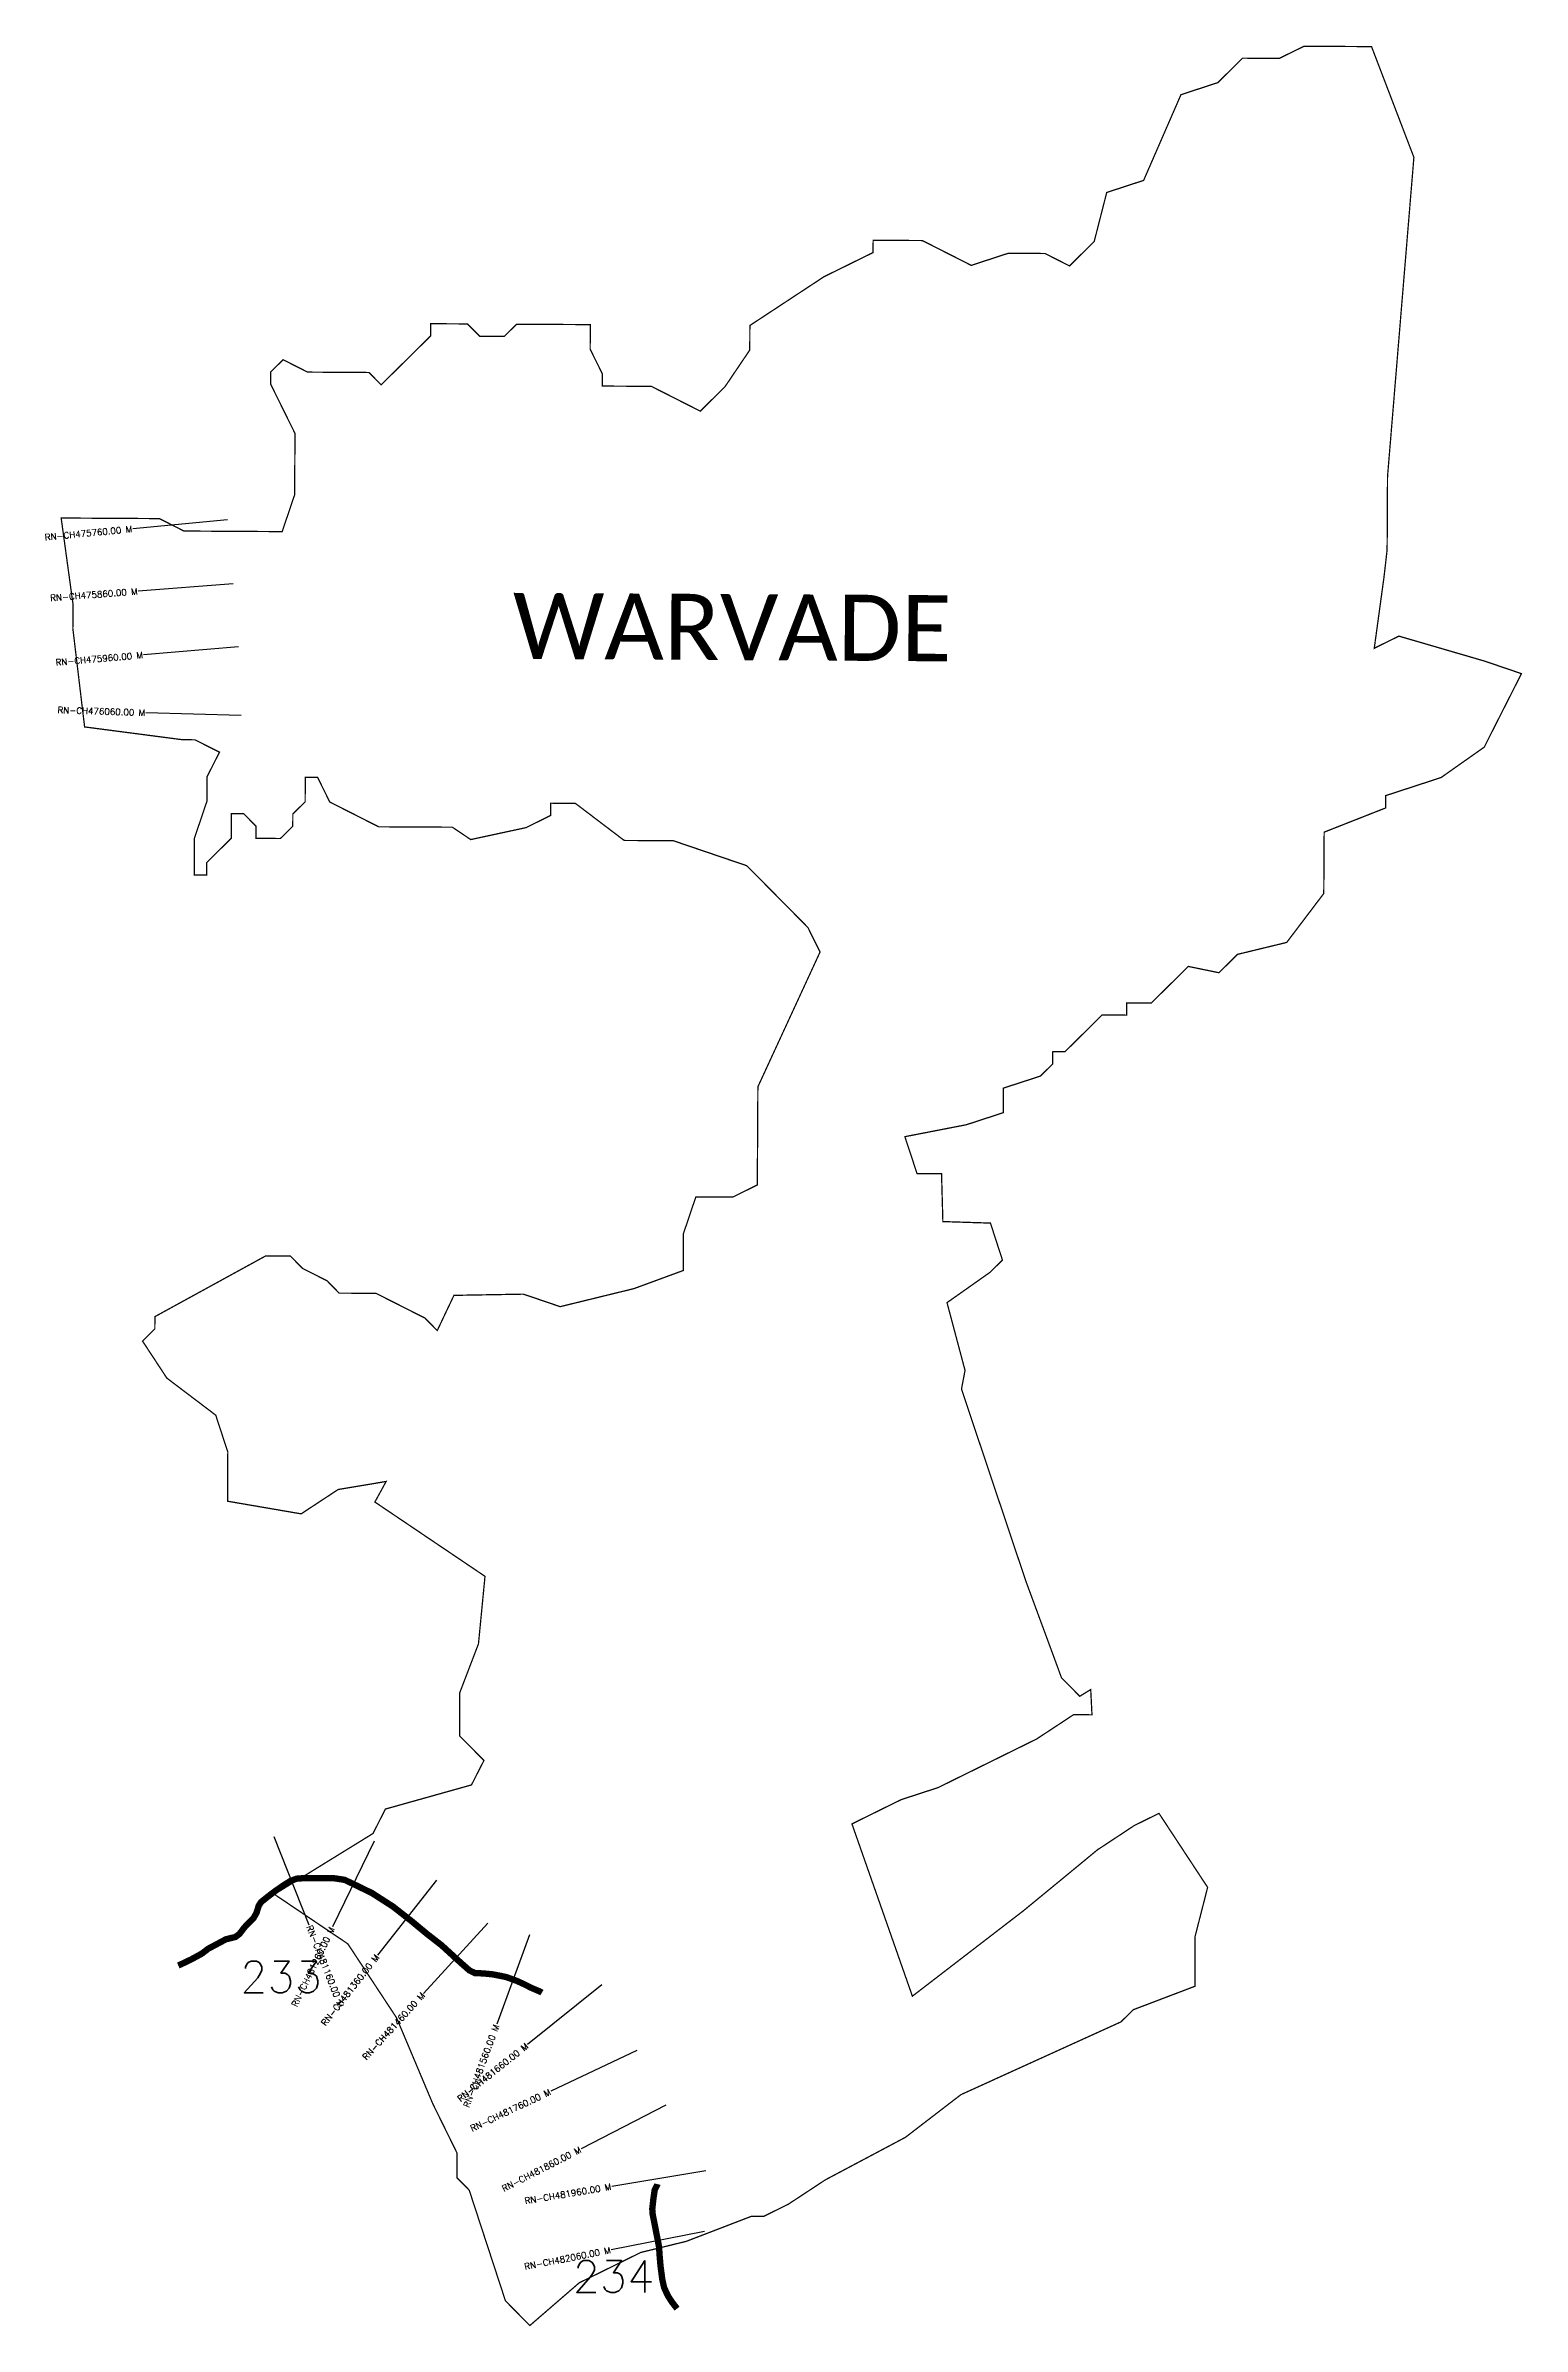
# Model space of a CAD drawing. Header units: metres. Extents: x 313299 to 315624, y 1900981 to 1904573.
import ezdxf
from ezdxf.enums import TextEntityAlignment as Align

# ---------------------------------------------------------------- set-up
doc = ezdxf.new("R2010")
doc.units = ezdxf.units.M
for name, color, linetype in [('ARTIFICIALLY PROTECTED', 4, 'Continuous'), ('CS', 134, 'Continuous'), ('CSMark', 6, 'Continuous'), ('VILLAGE NAME', 250, 'Continuous')]:
    doc.layers.add(name, color=color, linetype=linetype)
doc.styles.get("Standard").update_dxf_attribs({"font": 'simplex.shx'})

msp = doc.modelspace()

# ---------------------------------------------------------------- linework, layer by layer
at = {"color": 6, "const_width": 2, "flags": 128}
msp.add_lwpolyline([(313323.2, 1903829.3), (313477.9, 1903828.4), (313516.5, 1903808.8), (313671.2, 1903807.9), (313690.8, 1903865.8), (313691.4, 1903962.5), (313653.1, 1904040.1), (313653.2, 1904059.4), (313672.7, 1904078.6), (313711.2, 1904059.1), (313807.9, 1904058.5), (313827.1, 1904039.1), (313904.9, 1904116), (313905, 1904135.3), (313963, 1904135), (313982.2, 1904115.6), (314020.9, 1904115.3), (314040.4, 1904134.5), (314156.4, 1904133.9), (314156.2, 1904095.2), (314175.3, 1904056.5), (314175.2, 1904037.1), (314252.5, 1904036.7), (314329.6, 1903997.6), (314368.5, 1904036.1), (314407.5, 1904093.8), (314407.7, 1904132.5), (314524.2, 1904209.2), (314601.7, 1904247.4), (314601.8, 1904266.7), (314679.2, 1904266.3), (314756.3, 1904227.2), (314814.4, 1904246.2), (314872.4, 1904245.9), (314911, 1904226.3), (314949.9, 1904264.8), (314969.6, 1904342), (315027.7, 1904361), (315086.5, 1904496), (315144.6, 1904515), (315183.5, 1904553.5), (315241.5, 1904553.2), (315280.3, 1904572.3), (315386.6, 1904571.7), (315453.3, 1904397.3), (315411.8, 1903894.8), (315411.7, 1903880.5), (315411.6, 1903858.6), (315411.3, 1903802.6), (315411.1, 1903778.8), (315406.1, 1903735.3), (315390.9, 1903624.2), (315429.7, 1903643.3), (315538.8, 1903611.5), (315564.8, 1903603.9), (315622.7, 1903584.2), (315578, 1903496.1), (315564.1, 1903468.5), (315496.1, 1903420.6), (315408.9, 1903392.1), (315408.8, 1903372.7), (315312, 1903334.6), (315311.4, 1903238), (315253, 1903160.9), (315175.5, 1903142.1), (315146.4, 1903113.2), (315098.1, 1903123.1), (315039.8, 1903065.5), (315001.1, 1903065.7), (315001, 1903046.4), (314962.3, 1903046.6), (314904, 1902988.9), (314884.7, 1902989), (314884.6, 1902969.6), (314865.1, 1902950.4), (314807, 1902931.5), (314806.7, 1902892.8), (314748.6, 1902873.8), (314651.8, 1902855), (314670.9, 1902796.9), (314709.5, 1902796.6), (314711.6, 1902721.3), (314786.5, 1902718.9), (314805.4, 1902660.7), (314786, 1902641.5), (314718.1, 1902593.6), (314746.5, 1902487), (314740.9, 1902457.5), (314791.1, 1902307.7), (314824.8, 1902207.2), (314842.5, 1902154.4), (314868.8, 1902083.2), (314884.6, 1902040.4), (314898.4, 1902002.8), (314927.2, 1901973.7), (314944.4, 1901984.3), (314946.4, 1901944.5), (314917.4, 1901944.7), (314859.2, 1901906.4), (314704.1, 1901829.9), (314645.9, 1901810.9), (314568.4, 1901772.7), (314663.6, 1901501.4), (314808.8, 1901613.1), (314813.7, 1901616.9), (314828.3, 1901628.1), (314838.3, 1901635.8), (314902.4, 1901688.5), (314954.9, 1901731.8), (315013.1, 1901770.2), (315051.9, 1901789.3), (315128.5, 1901672.8), (315108.8, 1901595.6), (315108.8, 1901517.1), (315011.5, 1901480.1), (314992, 1901460.9), (314829.2, 1901386.9), (314740, 1901346.3), (314652.6, 1901279.1), (314538.9, 1901218.7), (314526.6, 1901212.2), (314468.3, 1901173.8), (314429.6, 1901154.7), (314410, 1901154.7), (314307.6, 1901115.3), (314235.9, 1901097.8), (314161.5, 1901061.1), (314139, 1901050), (314061.2, 1900982.7), (314022.8, 1901021.6), (313965.7, 1901196), (313946.5, 1901215.4), (313946.7, 1901254.1), (313908.5, 1901331.7), (313851.3, 1901467.4), (313774.6, 1901583.8), (313659, 1901661.8), (313814.2, 1901757.6), (313833.8, 1901796.1), (313969.3, 1901834.1), (313988.9, 1901872.6), (313950.5, 1901911.5), (313950.8, 1901979.2), (313980.3, 1902056.3), (313990.6, 1902162.6), (313817.2, 1902279.6), (313834.9, 1902312), (313759.3, 1902299.3), (313701.1, 1902261), (313585.2, 1902280.9), (313585.6, 1902358.3), (313566.6, 1902416.4), (313489.6, 1902474.8), (313451.3, 1902533.1), (313470.7, 1902552.3), (313470.8, 1902571.6), (313645.4, 1902667.3), (313684, 1902667.1), (313703.2, 1902647.6), (313741.8, 1902628.1), (313761, 1902608.6), (313819, 1902608.3), (313896.2, 1902569.2), (313915.4, 1902549.7), (313941.7, 1902605.1), (314051.1, 1902607), (314109, 1902587.3), (314225.1, 1902615.7), (314302.7, 1902644.2), (314303, 1902702.2), (314322.6, 1902760.1), (314380.6, 1902759.8), (314419.4, 1902779), (314420.3, 1902933.6), (314518.2, 1903145.8), (314499, 1903184.5), (314402.9, 1903281.7), (314287.1, 1903321.1), (314209.8, 1903321.5), (314132.8, 1903380), (314094.1, 1903380.2), (314094, 1903360.9), (314055.2, 1903341.7), (313968.1, 1903322.9), (313939.2, 1903342.4), (313823.2, 1903343), (313746.1, 1903382.1), (313727, 1903420.9), (313707.6, 1903421), (313707.4, 1903382.4), (313688, 1903363.2), (313687.9, 1903343.8), (313668.4, 1903324.6), (313629.8, 1903324.8), (313629.9, 1903344.1), (313610.6, 1903363.6), (313591.3, 1903363.7), (313591.1, 1903325), (313552.2, 1903286.5), (313552.1, 1903267.2), (313532.7, 1903267.3), (313533.1, 1903325.3), (313552.7, 1903383.2), (313552.9, 1903421.9), (313572.5, 1903460.5), (313533.9, 1903480), (313514.6, 1903480.1), (313360.1, 1903500.3), (313341.6, 1903655.1), (313341.8, 1903693.8), (313332.5, 1903761.5), (313323.2, 1903829.3)], dxfattribs=at)
at = {"layer": 'ARTIFICIALLY PROTECTED', "const_width": 10, "flags": 128}
for points in [[(313507.6, 1901549.8), (313508.8, 1901550.3), (313515.7, 1901553.4), (313528.9, 1901559.8), (313544.8, 1901568.5), (313554.7, 1901576.1), (313582.6, 1901591), (313597.5, 1901594.6), (313603.9, 1901599.4), (313611.8, 1901609.7), (313621.4, 1901619.7), (313625.9, 1901624), (313630.8, 1901632.6), (313634.3, 1901643.9), (313638.3, 1901649.9), (313647.3, 1901657.1), (313660.6, 1901667.3), (313674.7, 1901676.8), (313683.7, 1901682.5), (313693.6, 1901686.4), (313706.7, 1901687.4), (313722.2, 1901687.3), (313740.4, 1901687.2), (313751.3, 1901687.4), (313769.5, 1901684.6), (313783, 1901678.2), (313812.6, 1901663.8), (313845.9, 1901642.4), (313874.7, 1901619.8), (313899.7, 1901599.1), (313922.1, 1901581.7), (313952.2, 1901554.2), (313966.2, 1901541.9), (313975.3, 1901537.6), (313987.7, 1901537.3), (314003.2, 1901535.7), (314014.5, 1901533.5), (314024.4, 1901531.4), (314040.4, 1901525.6), (314051, 1901520.8), (314063.3, 1901514.6), (314077.2, 1901508.7), (314080.2, 1901506.9)], [(314262.1, 1901205.5), (314261.8, 1901204.3), (314257.8, 1901196.3), (314255.9, 1901183.5), (314254, 1901166.5), (314254.4, 1901159.2), (314261.4, 1901123.4), (314264.7, 1901106.5), (314265.5, 1901093.7), (314266.9, 1901077.1), (314269.7, 1901055.7), (314272.6, 1901042.6), (314278.5, 1901029.7), (314285.2, 1901019.4), (314293, 1901009.3)]]:
    msp.add_lwpolyline(points, dxfattribs=at)
at = {"layer": 'CS'}
for p, q in [((313585.2, 1903826.6), (313435.8, 1903812.2)), ((313594.2, 1903725.6), (313444.6, 1903714)), ((313602.4, 1903626.6), (313453, 1903613.7)), ((313606.4, 1903518.1), (313456.5, 1903522.7)), ((313658, 1901753), (313713.2, 1901613.5)), ((313816, 1901745.5), (313750.5, 1901610.6)), ((313914.1, 1901684.3), (313821.5, 1901566.2)), ((313995.1, 1901616.6), (313893.9, 1901505.8)), ((314060.9, 1901597.9), (314009.1, 1901457.2)), ((314174.5, 1901519.2), (314057.5, 1901425.3)), ((314229.7, 1901415.8), (314094.1, 1901351.7)), ((314275.2, 1901329.6), (314141.8, 1901261.1)), ((314338.2, 1901226.3), (314190.3, 1901201.7)), ((314336.4, 1901130.7), (314189.2, 1901101.9))]:
    msp.add_line(p, q, dxfattribs=at)

# ---------------------------------------------------------------- texts
at = {"char_height": 50, "attachment_point": 1}
for s, insert in [('233', (313605, 1901556.7)), ('234', (314128.6, 1901084.9))]:
    msp.add_mtext_dynamic_manual_height_columns(s, width=84.374, gutter_width=1, heights=[74.2], dxfattribs=dict(at, insert=insert))
at = {"layer": 'CSMark'}
for s, rotation, p in [('RN-CH475760.00 M', 5.4763, (313434.9, 1903812.1)), ('RN-CH475860.00 M', 4.4391, (313443.6, 1903713.9)), ('RN-CH475960.00 M', 4.9292, (313452, 1903613.6)), ('RN-CH476060.00 M', 358.2232, (313455.5, 1903522.7)), ('RN-CH481260.00 M', 64.1335, (313750.1, 1901609.7)), ('RN-CH481360.00 M', 51.8964, (313820.9, 1901565.4)), ('RN-CH481460.00 M', 47.587, (313893.3, 1901505.1)), ('RN-CH481560.00 M', 69.7698, (314008.7, 1901456.2)), ('RN-CH481660.00 M', 38.7331, (314056.7, 1901424.7)), ('RN-CH481760.00 M', 25.2964, (314093.2, 1901351.3)), ('RN-CH481860.00 M', 27.2038, (314140.9, 1901260.6)), ('RN-CH481960.00 M', 9.4492, (314189.3, 1901201.5)), ('RN-CH482060.00 M', 11.0373, (314188.2, 1901101.7))]:
    msp.add_text(s, height=10, rotation=rotation, dxfattribs=at).set_placement(p, align=Align.MIDDLE_RIGHT)
msp.add_text('RN-CH481160.00 M', height=10, rotation=291.6288, dxfattribs=at).set_placement((313713.6, 1901612.6), align=Align.MIDDLE_LEFT)
at = {"layer": 'VILLAGE NAME', "insert": (314034.6, 1903711.5), "char_height": 104.042, "attachment_point": 1, "rotation": 359.6762}
msp.add_mtext_dynamic_manual_height_columns('{\\fCalibri|b0|i0|c0|p34;WARVADE}', width=1632.383, gutter_width=520.2, heights=[0], dxfattribs=at)

doc.saveas('drawing.dxf')
